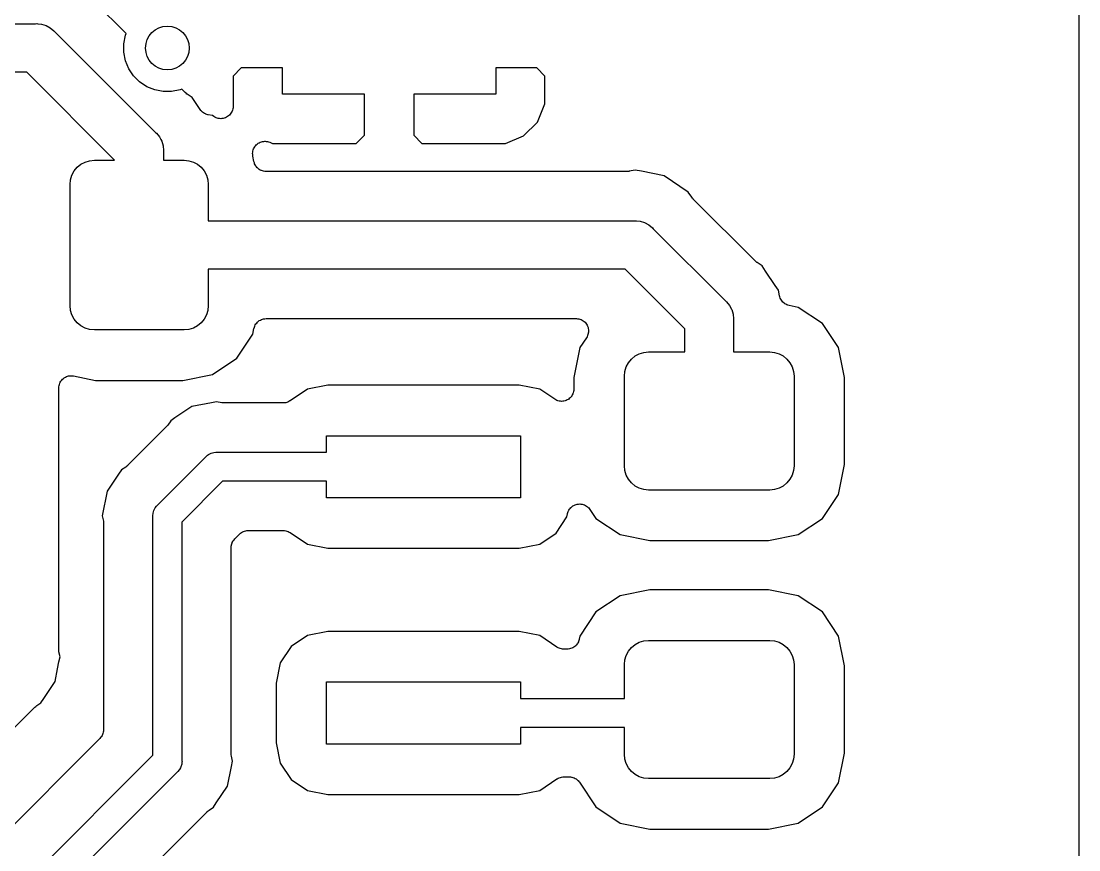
# Model space of a CAD drawing. Extents: x 103.3 to 173.2, y -93.7 to -52.1.
# Drawn here: x 162.32 to 173.23, y -85.23 to -76.68 of the extents above; entities that cross this region are included whole.
import ezdxf

# ---------------------------------------------------------------- set-up
doc = ezdxf.new("R2010")
doc.units = 0
doc.header["$MEASUREMENT"] = 0
doc.layers.add('BLACK', color=7, linetype='CONTINUOUS')

msp = doc.modelspace()

# ---------------------------------------------------------------- linework, layer by layer
at = {"layer": 'BLACK', "linetype": 'CONTINUOUS'}
for p, q in [((173.23, -62.875), (173.23, -93.5868)), ((163.405, -76.8124), (163.08, -76.4877)), ((158.346, -76.712), (162.47, -76.712)), ((162.47, -76.712), (162.482, -76.7108)), ((162.482, -76.7108), (162.495, -76.712)), ((162.495, -76.712), (162.532, -76.7156)), ((162.532, -76.7156), (162.579, -76.7299)), ((162.579, -76.7299), (162.622, -76.7531)), ((162.622, -76.7531), (162.66, -76.7844)), ((162.66, -76.7844), (162.668, -76.7939)), ((162.668, -76.7939), (163.708, -77.8335)), ((163.38, -76.9177), (163.397, -76.8307)), ((163.397, -76.8307), (163.405, -76.8124)), ((163.38, -77.0063), (163.38, -76.9177)), ((163.397, -77.0933), (163.38, -77.0063)), ((163.431, -77.1752), (163.397, -77.0933)), ((162.379, -77.212), (158.254, -77.212)), ((163.286, -78.119), (162.379, -77.212)), ((163.48, -77.2489), (163.431, -77.1752)), ((164.592, -77.167), (164.508, -77.2514)), ((165.016, -77.167), (164.592, -77.167)), ((165.016, -77.438), (165.016, -77.167)), ((167.216, -77.167), (167.216, -77.438)), ((167.64, -77.167), (167.216, -77.167)), ((167.724, -77.2514), (167.64, -77.167)), ((163.543, -77.3115), (163.48, -77.2489)), ((163.617, -77.3608), (163.543, -77.3115)), ((164.508, -77.2514), (164.508, -77.5636)), ((167.724, -77.539), (167.724, -77.2514)), ((163.699, -77.3947), (163.617, -77.3608)), ((163.786, -77.412), (163.699, -77.3947)), ((163.874, -77.412), (163.786, -77.412)), ((163.961, -77.3947), (163.874, -77.412)), ((163.98, -77.3871), (163.961, -77.3947)), ((164.014, -77.4214), (163.98, -77.3871)), ((164.023, -77.4287), (164.014, -77.4214)), ((164.032, -77.4362), (164.023, -77.4287)), ((164.033, -77.4371), (164.032, -77.4362)), ((164.033, -77.4372), (164.033, -77.4371)), ((164.033, -77.4371), (164.033, -77.4371)), ((164.033, -77.4371), (164.033, -77.4371)), ((164.086, -77.4725), (164.033, -77.4372)), ((165.862, -77.438), (165.016, -77.438)), ((165.862, -77.8616), (165.862, -77.438)), ((167.216, -77.438), (166.37, -77.438)), ((166.37, -77.438), (166.37, -77.8616)), ((164.121, -77.5253), (164.086, -77.4725)), ((164.121, -77.5254), (164.121, -77.5253)), ((164.169, -77.5963), (164.121, -77.5254)), ((167.647, -77.7258), (167.724, -77.539)), ((164.176, -77.6053), (164.169, -77.5963)), ((164.183, -77.6145), (164.176, -77.6053)), ((164.184, -77.6149), (164.183, -77.6145)), ((164.184, -77.6154), (164.184, -77.6149)), ((164.193, -77.6229), (164.184, -77.6154)), ((164.202, -77.6304), (164.193, -77.6229)), ((164.203, -77.6308), (164.202, -77.6304)), ((164.204, -77.6312), (164.203, -77.6308)), ((164.214, -77.6367), (164.204, -77.6312)), ((164.224, -77.6424), (164.214, -77.6367)), ((164.225, -77.6426), (164.224, -77.6424)), ((164.225, -77.6429), (164.225, -77.6426)), ((164.237, -77.6464), (164.225, -77.6429)), ((164.248, -77.6499), (164.237, -77.6464)), ((164.249, -77.6502), (164.248, -77.6499)), ((164.25, -77.6503), (164.249, -77.6502)), ((164.249, -77.6502), (164.249, -77.6502)), ((164.249, -77.6502), (164.249, -77.6502)), ((164.296, -77.6595), (164.25, -77.6503)), ((164.31, -77.6692), (164.296, -77.6595)), ((164.46, -77.6619), (164.451, -77.6696)), ((164.47, -77.6544), (164.46, -77.6619)), ((164.478, -77.6446), (164.47, -77.654)), ((164.47, -77.654), (164.47, -77.6542)), ((164.47, -77.6542), (164.47, -77.6544)), ((164.486, -77.6354), (164.478, -77.6446)), ((164.492, -77.6242), (164.486, -77.6349)), ((164.486, -77.6349), (164.486, -77.6351)), ((164.486, -77.6351), (164.486, -77.6354)), ((164.498, -77.6137), (164.492, -77.6242)), ((164.502, -77.6016), (164.498, -77.6132)), ((164.498, -77.6132), (164.498, -77.6134)), ((164.498, -77.6134), (164.498, -77.6137)), ((164.505, -77.59), (164.502, -77.6016)), ((164.507, -77.5774), (164.505, -77.5895)), ((164.505, -77.5895), (164.505, -77.5898)), ((164.505, -77.5898), (164.505, -77.59)), ((164.508, -77.5654), (164.507, -77.5774)), ((164.508, -77.5636), (164.508, -77.5648)), ((164.508, -77.5648), (164.508, -77.5649)), ((164.508, -77.5649), (164.508, -77.5649)), ((164.508, -77.5649), (164.508, -77.5654)), ((164.321, -77.6749), (164.31, -77.6692)), ((164.332, -77.6807), (164.321, -77.6749)), ((164.332, -77.6808), (164.332, -77.6807)), ((164.332, -77.6809), (164.332, -77.6808)), ((164.344, -77.6844), (164.332, -77.6809)), ((164.355, -77.688), (164.344, -77.6844)), ((164.356, -77.6881), (164.355, -77.688)), ((164.356, -77.6882), (164.356, -77.6881)), ((164.368, -77.6894), (164.356, -77.6882)), ((164.38, -77.6906), (164.368, -77.6894)), ((164.381, -77.6906), (164.38, -77.6906)), ((164.38, -77.6906), (164.38, -77.6906)), ((164.393, -77.6895), (164.381, -77.6906)), ((164.405, -77.6884), (164.393, -77.6895)), ((164.417, -77.6848), (164.405, -77.6883)), ((164.405, -77.6883), (164.405, -77.6883)), ((164.405, -77.6883), (164.405, -77.6884)), ((164.429, -77.6814), (164.417, -77.6848)), ((164.44, -77.6755), (164.429, -77.6812)), ((164.429, -77.6812), (164.429, -77.6813)), ((164.429, -77.6813), (164.429, -77.6814)), ((164.451, -77.6699), (164.44, -77.6755)), ((164.451, -77.6696), (164.451, -77.6697)), ((164.451, -77.6697), (164.451, -77.6699)), ((167.504, -77.8687), (167.647, -77.7258)), ((163.708, -77.8335), (163.717, -77.8414)), ((163.717, -77.8414), (163.748, -77.8794)), ((163.748, -77.8794), (163.763, -77.9067)), ((165.778, -77.946), (165.862, -77.8616)), ((166.37, -77.8616), (166.454, -77.946)), ((167.317, -77.946), (167.504, -77.8687)), ((163.763, -77.9067), (163.772, -77.9229)), ((163.772, -77.9229), (163.786, -77.97)), ((163.786, -77.97), (163.791, -78.019)), ((164.719, -78.0009), (164.725, -77.9903)), ((164.725, -77.9903), (164.731, -77.9796)), ((164.731, -77.9792), (164.739, -77.9699)), ((164.731, -77.9794), (164.731, -77.9792)), ((164.731, -77.9796), (164.731, -77.9794)), ((164.739, -77.9699), (164.747, -77.9606)), ((164.747, -77.9602), (164.757, -77.9526)), ((164.747, -77.9604), (164.747, -77.9602)), ((164.747, -77.9606), (164.747, -77.9604)), ((164.757, -77.9526), (164.766, -77.9449)), ((164.766, -77.9448), (164.767, -77.9446)), ((164.766, -77.9449), (164.766, -77.9448)), ((164.767, -77.9446), (164.777, -77.939)), ((164.777, -77.939), (164.788, -77.9333)), ((164.788, -77.9331), (164.8, -77.9297)), ((164.788, -77.9332), (164.788, -77.9331)), ((164.788, -77.9333), (164.788, -77.9332)), ((164.8, -77.9297), (164.812, -77.9262)), ((164.812, -77.9261), (164.824, -77.925)), ((164.812, -77.9262), (164.812, -77.9261)), ((164.812, -77.9262), (164.812, -77.9262)), ((164.824, -77.925), (164.836, -77.9238)), ((164.836, -77.9238), (164.837, -77.9239)), ((164.837, -77.9239), (164.837, -77.9238)), ((164.837, -77.9238), (164.849, -77.9251)), ((164.849, -77.9251), (164.861, -77.9263)), ((164.861, -77.9263), (164.861, -77.9264)), ((164.861, -77.9264), (164.862, -77.9264)), ((164.862, -77.9264), (164.873, -77.93)), ((164.873, -77.93), (164.885, -77.9335)), ((164.885, -77.9335), (164.915, -77.946)), ((164.915, -77.946), (165.778, -77.946)), ((166.454, -77.946), (167.317, -77.946)), ((163.791, -78.019), (163.79, -78.0313)), ((163.79, -78.0313), (163.79, -78.119)), ((164.709, -78.0492), (164.711, -78.037)), ((164.709, -78.0494), (164.709, -78.0492)), ((164.709, -78.0497), (164.709, -78.0494)), ((164.71, -78.0618), (164.709, -78.0497)), ((164.711, -78.0739), (164.71, -78.0618)), ((164.711, -78.037), (164.712, -78.0251)), ((164.711, -78.0744), (164.711, -78.0739)), ((164.712, -78.0756), (164.711, -78.0744)), ((164.711, -78.0744), (164.711, -78.0744)), ((164.711, -78.0744), (164.711, -78.0744)), ((164.712, -78.0245), (164.716, -78.0129)), ((164.712, -78.0248), (164.712, -78.0245)), ((164.712, -78.0251), (164.712, -78.0248)), ((164.723, -78.1338), (164.712, -78.0756)), ((164.716, -78.0129), (164.719, -78.0014)), ((164.719, -78.0012), (164.719, -78.0009)), ((164.719, -78.0014), (164.719, -78.0012)), ((162.869, -78.2301), (162.9, -78.1922)), ((162.9, -78.1922), (162.938, -78.1611)), ((162.938, -78.1611), (162.981, -78.138)), ((162.981, -78.138), (163.028, -78.1238)), ((163.028, -78.1238), (163.077, -78.119)), ((163.077, -78.119), (163.286, -78.119)), ((163.79, -78.119), (164.002, -78.119)), ((164.002, -78.119), (164.051, -78.1238)), ((164.051, -78.1238), (164.098, -78.138)), ((164.098, -78.138), (164.141, -78.1611)), ((164.141, -78.1611), (164.179, -78.1922)), ((164.179, -78.1922), (164.21, -78.2301)), ((164.727, -78.1452), (164.723, -78.1338)), ((164.73, -78.1566), (164.727, -78.1452)), ((164.73, -78.157), (164.73, -78.1566)), ((164.73, -78.1575), (164.73, -78.157)), ((164.736, -78.168), (164.73, -78.1575)), ((164.741, -78.1785), (164.736, -78.168)), ((164.742, -78.1789), (164.741, -78.1785)), ((164.742, -78.1794), (164.742, -78.1789)), ((164.749, -78.1885), (164.742, -78.1794)), ((164.757, -78.1979), (164.749, -78.1885)), ((164.757, -78.1982), (164.757, -78.1979)), ((164.758, -78.1986), (164.757, -78.1982)), ((164.767, -78.2061), (164.758, -78.1986)), ((164.776, -78.2138), (164.767, -78.2061)), ((162.832, -78.3202), (162.846, -78.2733)), ((162.846, -78.2733), (162.869, -78.2301)), ((164.21, -78.2301), (164.233, -78.2733)), ((164.233, -78.2733), (164.247, -78.3202)), ((164.776, -78.214), (164.776, -78.2138)), ((164.777, -78.2143), (164.776, -78.214)), ((164.787, -78.22), (164.777, -78.2143)), ((164.798, -78.2257), (164.787, -78.22)), ((164.798, -78.2259), (164.798, -78.2257)), ((164.799, -78.2261), (164.798, -78.2259)), ((164.81, -78.2296), (164.799, -78.2261)), ((164.821, -78.2332), (164.81, -78.2296)), ((164.822, -78.2333), (164.821, -78.2332)), ((164.822, -78.2334), (164.822, -78.2333)), ((164.834, -78.2347), (164.822, -78.2334)), ((164.846, -78.236), (164.834, -78.2347)), ((164.847, -78.236), (164.846, -78.236)), ((164.848, -78.236), (164.847, -78.236)), ((164.847, -78.236), (164.847, -78.236)), ((164.847, -78.236), (164.847, -78.236)), ((168.569, -78.236), (164.848, -78.236)), ((168.58, -78.2349), (168.569, -78.236)), ((168.592, -78.2339), (168.58, -78.2349)), ((168.594, -78.2336), (168.592, -78.2339)), ((168.656, -78.2212), (168.594, -78.2336)), ((168.594, -78.2336), (168.594, -78.2336)), ((168.594, -78.2336), (168.594, -78.2336)), ((168.594, -78.2336), (168.594, -78.2336)), ((168.718, -78.2336), (168.656, -78.2212)), ((168.952, -78.28), (168.718, -78.2336)), ((168.718, -78.2336), (168.718, -78.2336)), ((169.202, -78.4475), (168.952, -78.28)), ((162.827, -78.369), (162.832, -78.3202)), ((162.827, -79.619), (162.827, -78.369)), ((164.247, -78.3202), (164.252, -78.369)), ((164.252, -78.369), (164.252, -78.744)), ((169.238, -78.5004), (169.202, -78.4475)), ((169.245, -78.5093), (169.238, -78.5004)), ((169.252, -78.5184), (169.245, -78.5093)), ((169.254, -78.5196), (169.252, -78.5184)), ((169.892, -79.1584), (169.254, -78.5196)), ((164.252, -78.744), (168.644, -78.744)), ((168.644, -78.744), (168.656, -78.7428)), ((168.656, -78.7428), (168.668, -78.744)), ((168.668, -78.744), (168.705, -78.7476)), ((168.705, -78.7476), (168.752, -78.7619)), ((168.752, -78.7619), (168.796, -78.7851)), ((168.796, -78.7851), (168.834, -78.8164)), ((168.834, -78.8164), (168.841, -78.8259)), ((168.841, -78.8259), (169.586, -79.5705)), ((169.901, -79.1657), (169.892, -79.1584)), ((169.91, -79.1732), (169.901, -79.1657)), ((169.912, -79.1741), (169.91, -79.1732)), ((169.912, -79.1742), (169.912, -79.1741)), ((169.912, -79.1741), (169.912, -79.1741)), ((169.912, -79.1741), (169.912, -79.1741)), ((169.964, -79.2095), (169.912, -79.1742)), ((168.552, -79.244), (164.252, -79.244)), ((164.252, -79.244), (164.252, -79.619)), ((169.168, -79.8596), (168.552, -79.244)), ((170, -79.2624), (169.964, -79.2095)), ((170.098, -79.4099), (170, -79.2624)), ((170.132, -79.4602), (170.098, -79.4099)), ((170.144, -79.5181), (170.132, -79.4602)), ((170.147, -79.5294), (170.144, -79.5181)), ((162.832, -79.6678), (162.827, -79.619)), ((164.252, -79.619), (164.247, -79.6678)), ((169.586, -79.5705), (169.596, -79.5784)), ((169.596, -79.5784), (169.627, -79.6164)), ((169.627, -79.6164), (169.648, -79.6566)), ((170.15, -79.5408), (170.147, -79.5294)), ((170.151, -79.5413), (170.15, -79.5408)), ((170.151, -79.5418), (170.151, -79.5413)), ((170.156, -79.5522), (170.151, -79.5418)), ((170.162, -79.5628), (170.156, -79.5522)), ((170.162, -79.5632), (170.162, -79.5628)), ((170.162, -79.5637), (170.162, -79.5632)), ((170.17, -79.5728), (170.162, -79.5637)), ((170.177, -79.5821), (170.17, -79.5728)), ((170.178, -79.5825), (170.177, -79.5821)), ((170.178, -79.5829), (170.178, -79.5825)), ((170.187, -79.5904), (170.178, -79.5829)), ((170.196, -79.5981), (170.187, -79.5904)), ((170.197, -79.5983), (170.196, -79.5981)), ((170.197, -79.5987), (170.197, -79.5983)), ((170.208, -79.6043), (170.197, -79.5987)), ((170.218, -79.61), (170.208, -79.6043)), ((170.218, -79.6102), (170.218, -79.61)), ((170.219, -79.6105), (170.218, -79.6102)), ((170.23, -79.6139), (170.219, -79.6105)), ((170.242, -79.6175), (170.23, -79.6139)), ((170.243, -79.6178), (170.242, -79.6175)), ((170.243, -79.6179), (170.243, -79.6178)), ((170.243, -79.6178), (170.243, -79.6178)), ((170.243, -79.6178), (170.243, -79.6178)), ((170.337, -79.6365), (170.243, -79.6179)), ((162.846, -79.7147), (162.832, -79.6678)), ((162.869, -79.7579), (162.846, -79.7147)), ((164.233, -79.7147), (164.21, -79.7579)), ((164.247, -79.6678), (164.233, -79.7147)), ((169.648, -79.6566), (169.65, -79.6599)), ((169.65, -79.6599), (169.664, -79.707)), ((169.664, -79.707), (169.669, -79.756)), ((170.586, -79.803), (170.337, -79.6365)), ((162.9, -79.7958), (162.869, -79.7579)), ((162.938, -79.8269), (162.9, -79.7958)), ((162.981, -79.85), (162.938, -79.8269)), ((164.141, -79.8269), (164.098, -79.85)), ((164.179, -79.7958), (164.141, -79.8269)), ((164.21, -79.7579), (164.179, -79.7958)), ((164.724, -79.8525), (164.727, -79.8411)), ((164.727, -79.8411), (164.731, -79.8298)), ((164.731, -79.8289), (164.737, -79.8184)), ((164.731, -79.8293), (164.731, -79.8289)), ((164.731, -79.8298), (164.731, -79.8293)), ((164.737, -79.8184), (164.742, -79.808)), ((164.742, -79.808), (164.743, -79.8076)), ((164.743, -79.8072), (164.751, -79.798)), ((164.743, -79.8076), (164.743, -79.8072)), ((164.751, -79.798), (164.758, -79.7889)), ((164.758, -79.7889), (164.759, -79.7886)), ((164.759, -79.7882), (164.768, -79.7807)), ((164.759, -79.7886), (164.759, -79.7882)), ((164.768, -79.7807), (164.777, -79.7732)), ((164.777, -79.7732), (164.778, -79.773)), ((164.778, -79.7727), (164.789, -79.7671)), ((164.778, -79.773), (164.778, -79.7727)), ((164.789, -79.7671), (164.799, -79.7616)), ((164.799, -79.7616), (164.8, -79.7614)), ((164.8, -79.7612), (164.812, -79.7578)), ((164.8, -79.7614), (164.8, -79.7612)), ((164.812, -79.7578), (164.823, -79.7544)), ((164.823, -79.7544), (164.824, -79.7544)), ((164.824, -79.7542), (164.836, -79.7532)), ((164.824, -79.7544), (164.824, -79.7542)), ((164.836, -79.7532), (164.848, -79.752)), ((164.848, -79.752), (168.046, -79.752)), ((168.046, -79.752), (168.048, -79.752)), ((168.048, -79.752), (168.048, -79.752)), ((168.048, -79.752), (168.048, -79.752)), ((168.048, -79.752), (168.048, -79.752)), ((168.048, -79.752), (168.06, -79.7534)), ((168.06, -79.7534), (168.072, -79.7547)), ((168.072, -79.7547), (168.073, -79.7547)), ((168.073, -79.7547), (168.073, -79.7548)), ((168.073, -79.7548), (168.085, -79.7585)), ((168.085, -79.7585), (168.096, -79.7621)), ((168.096, -79.7621), (168.096, -79.7622)), ((168.096, -79.7622), (168.096, -79.7623)), ((168.096, -79.7623), (168.107, -79.7681)), ((168.107, -79.7681), (168.118, -79.7739)), ((168.118, -79.7739), (168.118, -79.7741)), ((168.118, -79.7741), (168.118, -79.7742)), ((168.118, -79.7742), (168.128, -79.782)), ((168.128, -79.782), (168.137, -79.7897)), ((168.137, -79.7897), (168.137, -79.79)), ((168.137, -79.79), (168.137, -79.7901)), ((168.137, -79.7901), (168.145, -79.7997)), ((168.145, -79.7997), (168.152, -79.809)), ((168.152, -79.809), (168.153, -79.8092)), ((168.153, -79.8092), (168.153, -79.8095)), ((168.153, -79.8095), (168.158, -79.8202)), ((168.158, -79.8202), (168.164, -79.8309)), ((168.164, -79.8309), (168.164, -79.8312)), ((168.164, -79.8312), (168.164, -79.8314)), ((168.164, -79.8314), (168.168, -79.843)), ((168.168, -79.843), (168.171, -79.8547)), ((169.669, -79.756), (169.668, -79.7683)), ((169.668, -79.7683), (169.668, -80.096)), ((170.752, -80.0521), (170.586, -79.803)), ((163.028, -79.8642), (162.981, -79.85)), ((163.077, -79.869), (163.028, -79.8642)), ((164.002, -79.869), (163.077, -79.869)), ((164.051, -79.8642), (164.002, -79.869)), ((164.098, -79.85), (164.051, -79.8642)), ((164.545, -80.162), (164.711, -79.9129)), ((164.711, -79.9129), (164.723, -79.8542)), ((164.723, -79.8534), (164.724, -79.8525)), ((164.723, -79.8535), (164.723, -79.8534)), ((164.723, -79.8542), (164.723, -79.8535)), ((164.723, -79.8535), (164.723, -79.8535)), ((168.152, -79.9496), (168.084, -80.0521)), ((168.158, -79.9389), (168.152, -79.9496)), ((168.164, -79.9282), (168.158, -79.9389)), ((168.167, -79.9162), (168.164, -79.9277)), ((168.164, -79.9277), (168.164, -79.9279)), ((168.164, -79.9279), (168.164, -79.9282)), ((168.171, -79.9045), (168.167, -79.9162)), ((168.171, -79.8547), (168.171, -79.8549)), ((168.171, -79.8549), (168.171, -79.8552)), ((168.171, -79.8552), (168.172, -79.8672)), ((168.172, -79.8919), (168.171, -79.904)), ((168.171, -79.904), (168.171, -79.9043)), ((168.171, -79.9043), (168.171, -79.9045)), ((168.172, -79.8672), (168.173, -79.8793)), ((168.173, -79.8799), (168.172, -79.8919)), ((168.173, -79.8793), (168.173, -79.8796)), ((168.173, -79.8796), (168.173, -79.8799)), ((169.168, -80.096), (169.168, -79.8596)), ((168.084, -80.0521), (168.023, -80.3585)), ((170.813, -80.3585), (170.752, -80.0521)), ((164.296, -80.3285), (164.545, -80.162)), ((168.585, -80.2071), (168.616, -80.1692)), ((168.616, -80.1692), (168.654, -80.1381)), ((168.654, -80.1381), (168.697, -80.115)), ((168.697, -80.115), (168.744, -80.1008)), ((168.744, -80.1008), (168.793, -80.096)), ((168.793, -80.096), (169.168, -80.096)), ((169.668, -80.096), (170.043, -80.096)), ((170.043, -80.096), (170.092, -80.1008)), ((170.092, -80.1008), (170.139, -80.115)), ((170.139, -80.115), (170.182, -80.1381)), ((170.182, -80.1381), (170.22, -80.1692)), ((170.22, -80.1692), (170.251, -80.2071)), ((168.548, -80.2972), (168.562, -80.2503)), ((168.562, -80.2503), (168.585, -80.2071)), ((170.251, -80.2071), (170.274, -80.2503)), ((170.274, -80.2503), (170.288, -80.2972)), ((162.732, -80.3969), (162.74, -80.3878)), ((162.74, -80.3878), (162.748, -80.3785)), ((162.748, -80.378), (162.758, -80.3704)), ((162.748, -80.3783), (162.748, -80.378)), ((162.748, -80.3785), (162.748, -80.3783)), ((162.758, -80.3704), (162.767, -80.3629)), ((162.767, -80.3624), (162.778, -80.3569)), ((162.767, -80.3627), (162.767, -80.3624)), ((162.767, -80.3629), (162.767, -80.3627)), ((162.778, -80.3569), (162.789, -80.3512)), ((162.789, -80.3509), (162.801, -80.3476)), ((162.789, -80.3511), (162.789, -80.3509)), ((162.789, -80.3512), (162.789, -80.3511)), ((162.801, -80.3476), (162.812, -80.3441)), ((162.812, -80.3441), (162.813, -80.3441)), ((162.813, -80.344), (162.825, -80.3429)), ((162.813, -80.3441), (162.813, -80.344)), ((162.825, -80.3429), (162.837, -80.3417)), ((162.837, -80.3417), (162.837, -80.3417)), ((162.837, -80.3417), (162.838, -80.3417)), ((162.838, -80.3417), (162.85, -80.343)), ((162.85, -80.343), (162.862, -80.3441)), ((162.862, -80.3441), (163.09, -80.3894)), ((163.09, -80.3894), (163.989, -80.3894)), ((163.989, -80.3894), (164.296, -80.3285)), ((168.023, -80.3585), (168.023, -80.4793)), ((168.543, -80.346), (168.548, -80.2972)), ((168.543, -81.271), (168.543, -80.346)), ((170.288, -80.2972), (170.293, -80.346)), ((170.293, -80.346), (170.293, -81.271)), ((170.813, -81.2585), (170.813, -80.3585)), ((162.71, -80.4669), (162.711, -80.455)), ((162.71, -80.4677), (162.71, -80.4669)), ((162.71, -80.4687), (162.71, -80.4677)), ((162.71, -80.4677), (162.71, -80.4677)), ((162.71, -80.4677), (162.71, -80.4677)), ((162.71, -83.1627), (162.71, -80.4687)), ((162.711, -80.455), (162.713, -80.4431)), ((162.713, -80.4423), (162.716, -80.4309)), ((162.713, -80.4427), (162.713, -80.4423)), ((162.713, -80.4431), (162.713, -80.4427)), ((162.716, -80.4309), (162.72, -80.4194)), ((162.72, -80.4187), (162.726, -80.4082)), ((162.72, -80.419), (162.72, -80.4187)), ((162.72, -80.4194), (162.72, -80.419)), ((162.726, -80.4082), (162.732, -80.3976)), ((162.732, -80.3973), (162.732, -80.3969)), ((162.732, -80.3976), (162.732, -80.3973)), ((165.274, -80.4815), (165.096, -80.6006)), ((165.485, -80.4396), (165.274, -80.4815)), ((167.459, -80.4396), (165.485, -80.4396)), ((167.67, -80.4815), (167.459, -80.4396)), ((167.825, -80.5849), (167.67, -80.4815)), ((168.021, -80.4933), (168.02, -80.5052)), ((168.023, -80.4811), (168.021, -80.4933)), ((168.023, -80.4793), (168.023, -80.4805)), ((168.023, -80.4805), (168.023, -80.4805)), ((168.023, -80.4805), (168.023, -80.4805)), ((168.023, -80.4805), (168.023, -80.4811)), ((164.338, -80.6091), (164.285, -80.6196)), ((164.391, -80.6196), (164.338, -80.6091)), ((165.084, -80.6069), (165.073, -80.6124)), ((165.094, -80.6016), (165.084, -80.6069)), ((165.095, -80.6008), (165.094, -80.6016)), ((165.096, -80.6006), (165.095, -80.6008)), ((165.095, -80.6008), (165.095, -80.6008)), ((165.095, -80.6008), (165.095, -80.6008)), ((167.836, -80.5906), (167.825, -80.5849)), ((167.846, -80.5964), (167.836, -80.5906)), ((167.847, -80.5965), (167.846, -80.5964)), ((167.847, -80.5966), (167.847, -80.5965)), ((167.858, -80.6001), (167.847, -80.5966)), ((167.87, -80.6037), (167.858, -80.6001)), ((167.871, -80.6038), (167.87, -80.6037)), ((167.87, -80.6037), (167.87, -80.6037)), ((167.883, -80.605), (167.871, -80.6038)), ((167.895, -80.6063), (167.883, -80.605)), ((167.907, -80.6051), (167.895, -80.6063)), ((167.895, -80.6063), (167.895, -80.6063)), ((167.895, -80.6063), (167.895, -80.6063)), ((167.919, -80.6041), (167.907, -80.6051)), ((167.92, -80.604), (167.919, -80.6041)), ((167.932, -80.6005), (167.92, -80.604)), ((167.92, -80.604), (167.92, -80.604)), ((167.943, -80.5971), (167.932, -80.6005)), ((167.944, -80.5968), (167.943, -80.5969)), ((167.943, -80.5969), (167.943, -80.5971)), ((167.954, -80.5912), (167.944, -80.5968)), ((167.965, -80.5856), (167.954, -80.5912)), ((167.966, -80.5853), (167.965, -80.5854)), ((167.965, -80.5854), (167.965, -80.5856)), ((167.975, -80.5776), (167.966, -80.5853)), ((167.984, -80.57), (167.975, -80.5776)), ((167.985, -80.5698), (167.984, -80.57)), ((167.993, -80.5603), (167.985, -80.5697)), ((167.985, -80.5697), (167.985, -80.5698)), ((168, -80.5511), (167.993, -80.5603)), ((168.001, -80.5506), (168, -80.5508)), ((168, -80.5508), (168, -80.5511)), ((168.006, -80.54), (168.001, -80.5506)), ((168.012, -80.5293), (168.006, -80.54)), ((168.013, -80.5288), (168.012, -80.5291)), ((168.012, -80.5291), (168.012, -80.5293)), ((168.016, -80.5173), (168.013, -80.5288)), ((168.02, -80.5057), (168.016, -80.5173)), ((168.02, -80.5052), (168.02, -80.5054)), ((168.02, -80.5054), (168.02, -80.5057)), ((164.081, -80.6602), (163.908, -80.7758)), ((164.285, -80.6196), (164.081, -80.6602)), ((164.285, -80.6196), (164.285, -80.6196)), ((164.285, -80.6196), (164.285, -80.6196)), ((164.285, -80.6196), (164.285, -80.6196)), ((164.402, -80.6207), (164.391, -80.6196)), ((164.414, -80.622), (164.402, -80.6207)), ((164.415, -80.622), (164.414, -80.622)), ((165.025, -80.622), (164.415, -80.622)), ((164.415, -80.622), (164.415, -80.622)), ((164.415, -80.622), (164.415, -80.622)), ((164.415, -80.622), (164.415, -80.622)), ((165.037, -80.6209), (165.025, -80.622)), ((165.048, -80.6199), (165.037, -80.6209)), ((165.049, -80.6197), (165.048, -80.6199)), ((165.05, -80.6196), (165.049, -80.6197)), ((165.061, -80.6162), (165.05, -80.6196)), ((165.072, -80.613), (165.061, -80.6162)), ((165.073, -80.6126), (165.072, -80.613)), ((165.073, -80.6124), (165.073, -80.6126)), ((163.864, -80.8056), (163.834, -80.8501)), ((163.908, -80.7758), (163.864, -80.8056)), ((163.908, -80.7758), (163.908, -80.7758)), ((163.818, -80.8694), (163.419, -81.2681)), ((163.825, -80.8605), (163.818, -80.8694)), ((163.833, -80.8516), (163.825, -80.8605)), ((163.834, -80.8501), (163.833, -80.8516)), ((165.472, -81.13), (165.472, -80.96)), ((165.472, -80.96), (167.472, -80.96)), ((167.472, -80.96), (167.472, -81.6)), ((164.245, -81.1622), (164.254, -81.1547)), ((164.254, -81.1547), (164.268, -81.1472)), ((164.268, -81.1472), (164.28, -81.1407)), ((164.28, -81.1407), (164.309, -81.1322)), ((164.309, -81.1322), (164.331, -81.13)), ((164.331, -81.13), (164.338, -81.1293)), ((164.331, -81.13), (164.331, -81.13)), ((164.338, -81.1293), (164.345, -81.13)), ((164.345, -81.13), (165.472, -81.13)), ((163.729, -81.6767), (164.227, -81.1791)), ((164.227, -81.1791), (164.231, -81.1734)), ((164.231, -81.1734), (164.245, -81.1622)), ((170.752, -81.5649), (170.813, -81.2585)), ((163.326, -81.3582), (163.21, -81.5313)), ((163.356, -81.3136), (163.326, -81.3581)), ((163.326, -81.3581), (163.326, -81.3582)), ((163.4, -81.2838), (163.356, -81.3136)), ((163.409, -81.2765), (163.4, -81.2838)), ((163.418, -81.2693), (163.409, -81.2765)), ((163.419, -81.2681), (163.418, -81.2693)), ((168.548, -81.3198), (168.543, -81.271)), ((168.562, -81.3667), (168.548, -81.3198)), ((168.585, -81.4099), (168.562, -81.3667)), ((170.274, -81.3667), (170.251, -81.4099)), ((170.288, -81.3198), (170.274, -81.3667)), ((170.293, -81.271), (170.288, -81.3198)), ((164.4, -81.43), (163.98, -81.8501)), ((165.472, -81.43), (164.4, -81.43)), ((165.472, -81.6), (165.472, -81.43)), ((168.616, -81.4478), (168.585, -81.4099)), ((168.654, -81.4789), (168.616, -81.4478)), ((168.697, -81.502), (168.654, -81.4789)), ((170.182, -81.4789), (170.139, -81.502)), ((170.22, -81.4478), (170.182, -81.4789)), ((170.251, -81.4099), (170.22, -81.4478)), ((163.21, -81.5313), (163.159, -81.788)), ((168.744, -81.5162), (168.697, -81.502)), ((168.793, -81.521), (168.744, -81.5162)), ((170.043, -81.521), (168.793, -81.521)), ((170.092, -81.5162), (170.043, -81.521)), ((170.139, -81.502), (170.092, -81.5162)), ((170.586, -81.814), (170.752, -81.5649)), ((163.705, -81.7043), (163.719, -81.6871)), ((163.719, -81.6871), (163.723, -81.6814)), ((163.719, -81.6871), (163.719, -81.6871)), ((163.723, -81.6814), (163.729, -81.6767)), ((167.472, -81.6), (165.472, -81.6)), ((167.985, -81.7094), (167.992, -81.7)), ((167.992, -81.7), (167.993, -81.6999)), ((167.993, -81.6997), (168.002, -81.6921)), ((167.993, -81.6999), (167.993, -81.6997)), ((168.002, -81.6921), (168.012, -81.6844)), ((168.012, -81.6842), (168.023, -81.6786)), ((168.012, -81.6843), (168.012, -81.6842)), ((168.012, -81.6844), (168.012, -81.6843)), ((168.023, -81.6786), (168.034, -81.6729)), ((168.034, -81.6727), (168.046, -81.6693)), ((168.034, -81.6728), (168.034, -81.6727)), ((168.034, -81.6729), (168.034, -81.6728)), ((168.046, -81.6693), (168.057, -81.6658)), ((168.057, -81.6658), (168.058, -81.6658)), ((168.058, -81.6658), (168.07, -81.6647)), ((168.058, -81.6658), (168.058, -81.6658)), ((168.07, -81.6647), (168.082, -81.6635)), ((168.082, -81.6635), (168.082, -81.6636)), ((168.082, -81.6636), (168.083, -81.6635)), ((168.083, -81.6635), (168.094, -81.6648)), ((168.094, -81.6648), (168.107, -81.6661)), ((168.107, -81.6661), (168.107, -81.6661)), ((168.107, -81.6661), (168.107, -81.6662)), ((168.107, -81.6662), (168.119, -81.6698)), ((168.119, -81.6698), (168.13, -81.6733)), ((168.13, -81.6733), (168.131, -81.6734)), ((168.131, -81.6734), (168.131, -81.6735)), ((168.131, -81.6735), (168.142, -81.6794)), ((168.142, -81.6794), (168.152, -81.6851)), ((168.152, -81.6851), (168.152, -81.6852)), ((168.152, -81.6852), (168.153, -81.6853)), ((168.153, -81.6853), (168.162, -81.6932)), ((168.162, -81.6932), (168.171, -81.7008)), ((168.171, -81.7008), (168.172, -81.701)), ((163.159, -81.788), (163.17, -81.8405)), ((163.679, -81.788), (163.682, -81.7586)), ((163.68, -81.7954), (163.679, -81.788)), ((163.68, -84.2559), (163.68, -81.7954)), ((163.682, -81.7586), (163.691, -81.7303)), ((163.691, -81.7303), (163.705, -81.7043)), ((167.838, -81.9662), (167.951, -81.7982)), ((167.951, -81.7982), (167.957, -81.7658)), ((167.957, -81.764), (167.961, -81.7524)), ((167.957, -81.7644), (167.957, -81.764)), ((167.957, -81.7645), (167.957, -81.7644)), ((167.957, -81.7658), (167.957, -81.7645)), ((167.957, -81.7645), (167.957, -81.7645)), ((167.961, -81.7524), (167.965, -81.7408)), ((167.965, -81.7404), (167.971, -81.7297)), ((167.965, -81.7406), (167.965, -81.7404)), ((167.965, -81.7408), (167.965, -81.7406)), ((167.971, -81.7297), (167.977, -81.7191)), ((167.977, -81.7187), (167.985, -81.7094)), ((167.977, -81.7189), (167.977, -81.7187)), ((167.977, -81.7191), (167.977, -81.7189)), ((168.172, -81.701), (168.172, -81.7011)), ((168.172, -81.7011), (168.179, -81.7106)), ((168.179, -81.7106), (168.187, -81.72)), ((168.187, -81.72), (168.25, -81.814)), ((163.17, -81.8405), (163.17, -81.8423)), ((163.17, -81.8423), (163.171, -81.8538)), ((163.171, -81.8538), (163.172, -81.8653)), ((163.172, -81.8653), (163.172, -83.9928)), ((163.98, -81.8501), (163.98, -84.3106)), ((168.25, -81.814), (168.499, -81.9805)), ((170.337, -81.9805), (170.586, -81.814)), ((164.518, -82.0324), (164.525, -82.0234)), ((164.525, -82.0234), (164.573, -81.9752)), ((164.573, -81.9752), (164.574, -81.9749)), ((164.574, -81.9749), (164.575, -81.974)), ((164.574, -81.9749), (164.574, -81.9749)), ((164.574, -81.9749), (164.574, -81.9749)), ((164.575, -81.974), (164.584, -81.9666)), ((164.584, -81.9666), (164.593, -81.9592)), ((164.593, -81.9589), (164.594, -81.9585)), ((164.593, -81.9592), (164.593, -81.9589)), ((164.594, -81.9585), (164.604, -81.9531)), ((164.604, -81.9531), (164.615, -81.9476)), ((164.615, -81.9474), (164.616, -81.9471)), ((164.615, -81.9476), (164.615, -81.9474)), ((164.616, -81.9471), (164.627, -81.9438)), ((164.627, -81.9438), (164.638, -81.9404)), ((164.638, -81.9404), (164.639, -81.9404)), ((164.639, -81.9404), (164.64, -81.9402)), ((164.64, -81.9402), (164.651, -81.9391)), ((164.651, -81.9391), (164.663, -81.938)), ((164.663, -81.938), (165.025, -81.938)), ((165.025, -81.938), (165.025, -81.938)), ((165.025, -81.938), (165.025, -81.938)), ((165.025, -81.938), (165.025, -81.938)), ((165.025, -81.938), (165.027, -81.938)), ((165.027, -81.938), (165.038, -81.9393)), ((165.038, -81.9393), (165.05, -81.9405)), ((165.05, -81.9405), (165.051, -81.9407)), ((165.051, -81.9407), (165.051, -81.9408)), ((165.051, -81.9408), (165.063, -81.9443)), ((165.063, -81.9443), (165.074, -81.9477)), ((165.074, -81.9477), (165.074, -81.9481)), ((165.074, -81.9481), (165.075, -81.9483)), ((165.075, -81.9483), (165.085, -81.9539)), ((165.085, -81.9539), (165.096, -81.9594)), ((165.096, -81.9594), (165.274, -82.0785)), ((167.67, -82.0785), (167.838, -81.9662)), ((168.499, -81.9805), (168.806, -82.0414)), ((170.03, -82.0414), (170.337, -81.9805)), ((164.488, -82.1114), (164.489, -82.0997)), ((164.488, -82.1127), (164.488, -82.1114)), ((164.488, -82.1132), (164.488, -82.1127)), ((164.488, -82.1127), (164.488, -82.1127)), ((164.488, -82.1127), (164.488, -82.1127)), ((164.488, -84.2407), (164.488, -82.1132)), ((164.489, -82.0997), (164.491, -82.0881)), ((164.491, -82.0868), (164.494, -82.0755)), ((164.491, -82.0874), (164.491, -82.0868)), ((164.491, -82.0881), (164.491, -82.0874)), ((164.494, -82.0755), (164.498, -82.0644)), ((164.498, -82.0631), (164.504, -82.0528)), ((164.498, -82.0638), (164.498, -82.0631)), ((164.498, -82.0644), (164.498, -82.0638)), ((164.504, -82.0528), (164.509, -82.0425)), ((164.509, -82.0425), (164.51, -82.042)), ((164.51, -82.0414), (164.518, -82.0324)), ((164.51, -82.042), (164.51, -82.0414)), ((165.274, -82.0785), (165.485, -82.1204)), ((165.485, -82.1204), (167.459, -82.1204)), ((167.459, -82.1204), (167.67, -82.0785)), ((168.806, -82.0414), (170.03, -82.0414)), ((168.806, -82.5506), (168.499, -82.6115)), ((170.03, -82.5506), (168.806, -82.5506)), ((170.337, -82.6115), (170.03, -82.5506)), ((168.499, -82.6115), (168.25, -82.778)), ((170.586, -82.778), (170.337, -82.6115)), ((168.25, -82.778), (168.084, -83.0271)), ((170.752, -83.0271), (170.586, -82.778)), ((165.485, -82.9796), (165.274, -83.0215)), ((167.459, -82.9796), (165.485, -82.9796)), ((167.67, -83.0215), (167.459, -82.9796)), ((165.274, -83.0215), (165.106, -83.1338)), ((167.848, -83.1406), (167.67, -83.0215)), ((168.05, -83.1159), (168.042, -83.1251)), ((168.057, -83.1068), (168.05, -83.1159)), ((168.058, -83.106), (168.057, -83.1064)), ((168.057, -83.1064), (168.057, -83.1068)), ((168.063, -83.0956), (168.058, -83.106)), ((168.069, -83.0851), (168.063, -83.0956)), ((168.07, -83.0842), (168.069, -83.0847)), ((168.069, -83.0847), (168.069, -83.0851)), ((168.073, -83.0729), (168.07, -83.0842)), ((168.077, -83.0615), (168.073, -83.0729)), ((168.084, -83.0271), (168.077, -83.0598)), ((168.077, -83.0598), (168.077, -83.0605)), ((168.077, -83.0605), (168.077, -83.0605)), ((168.077, -83.0605), (168.077, -83.0606)), ((168.077, -83.0606), (168.077, -83.0615)), ((168.616, -83.1442), (168.654, -83.1131)), ((168.654, -83.1131), (168.697, -83.09)), ((168.697, -83.09), (168.744, -83.0758)), ((168.744, -83.0758), (168.793, -83.071)), ((168.793, -83.071), (170.043, -83.071)), ((170.043, -83.071), (170.092, -83.0758)), ((170.092, -83.0758), (170.139, -83.09)), ((170.139, -83.09), (170.182, -83.1131)), ((170.182, -83.1131), (170.22, -83.1442)), ((170.813, -83.3335), (170.752, -83.0271)), ((162.711, -83.1742), (162.71, -83.1627)), ((162.712, -83.1857), (162.711, -83.1742)), ((162.712, -83.1875), (162.712, -83.1857)), ((162.723, -83.24), (162.712, -83.1875)), ((165.106, -83.1338), (164.993, -83.3018)), ((167.859, -83.1461), (167.848, -83.1406)), ((167.869, -83.1517), (167.859, -83.1461)), ((167.87, -83.1519), (167.869, -83.1517)), ((167.87, -83.1523), (167.87, -83.1519)), ((167.881, -83.1557), (167.87, -83.1523)), ((167.893, -83.1592), (167.881, -83.1557)), ((167.893, -83.1593), (167.893, -83.1592)), ((167.894, -83.1595), (167.893, -83.1593)), ((167.906, -83.1607), (167.894, -83.1595)), ((167.917, -83.162), (167.906, -83.1607)), ((167.919, -83.162), (167.917, -83.162)), ((167.952, -83.162), (167.919, -83.162)), ((167.919, -83.162), (167.919, -83.162)), ((167.919, -83.162), (167.919, -83.162)), ((167.919, -83.162), (167.919, -83.162)), ((167.964, -83.1608), (167.952, -83.162)), ((167.976, -83.1598), (167.964, -83.1608)), ((167.977, -83.1596), (167.976, -83.1598)), ((167.988, -83.1561), (167.977, -83.1596)), ((167.977, -83.1596), (167.977, -83.1596)), ((168, -83.1528), (167.988, -83.1561)), ((168.001, -83.1524), (168, -83.1526)), ((168, -83.1526), (168, -83.1528)), ((168.011, -83.1468), (168.001, -83.1524)), ((168.022, -83.1413), (168.011, -83.1468)), ((168.023, -83.1408), (168.022, -83.141)), ((168.022, -83.141), (168.022, -83.1413)), ((168.032, -83.1332), (168.023, -83.1408)), ((168.041, -83.1258), (168.032, -83.1332)), ((168.042, -83.1254), (168.041, -83.1258)), ((168.042, -83.1251), (168.042, -83.1254)), ((168.548, -83.2722), (168.562, -83.2253)), ((168.562, -83.2253), (168.585, -83.1821)), ((168.585, -83.1821), (168.616, -83.1442)), ((170.22, -83.1442), (170.251, -83.1821)), ((170.251, -83.1821), (170.274, -83.2253)), ((170.274, -83.2253), (170.288, -83.2722)), ((162.698, -83.3645), (162.712, -83.2925)), ((162.712, -83.2925), (162.723, -83.24)), ((162.712, -83.2925), (162.712, -83.2925)), ((164.993, -83.3018), (164.952, -83.5125)), ((168.543, -83.321), (168.548, -83.2722)), ((168.543, -83.67), (168.543, -83.321)), ((170.288, -83.2722), (170.293, -83.321)), ((170.293, -83.321), (170.293, -84.246)), ((170.813, -84.2335), (170.813, -83.3335)), ((162.672, -83.4967), (162.698, -83.3645)), ((162.698, -83.3645), (162.698, -83.3645)), ((162.556, -83.6698), (162.672, -83.4967)), ((164.952, -83.5125), (164.952, -84.1275)), ((165.472, -84.14), (165.472, -83.5)), ((165.472, -83.5), (167.472, -83.5)), ((167.472, -83.5), (167.472, -83.67)), ((161.992, -84.2306), (162.463, -83.7599)), ((162.463, -83.7599), (162.464, -83.7587)), ((162.464, -83.7587), (162.473, -83.7514)), ((162.473, -83.7514), (162.482, -83.7442)), ((162.482, -83.7442), (162.526, -83.7144)), ((162.526, -83.7144), (162.556, -83.6699)), ((162.556, -83.6699), (162.556, -83.6698)), ((167.472, -83.67), (168.543, -83.67)), ((168.543, -83.97), (167.472, -83.97)), ((167.472, -83.97), (167.472, -84.14)), ((168.543, -84.246), (168.543, -83.97)), ((163.135, -84.0826), (161.769, -85.4481)), ((163.142, -84.0736), (163.135, -84.0826)), ((163.15, -84.0646), (163.142, -84.0736)), ((163.151, -84.0635), (163.15, -84.064)), ((163.15, -84.064), (163.15, -84.0646)), ((163.156, -84.0532), (163.151, -84.0635)), ((163.162, -84.0429), (163.156, -84.0532)), ((163.166, -84.0305), (163.162, -84.0416)), ((163.162, -84.0416), (163.162, -84.0422)), ((163.162, -84.0422), (163.162, -84.0429)), ((163.169, -84.0192), (163.166, -84.0305)), ((163.171, -84.0063), (163.169, -84.0179)), ((163.169, -84.0179), (163.169, -84.0186)), ((163.169, -84.0186), (163.169, -84.0192)), ((163.172, -83.9946), (163.171, -84.0063)), ((163.172, -83.9928), (163.172, -83.9933)), ((163.172, -83.9933), (163.172, -83.9933)), ((163.172, -83.9933), (163.172, -83.9933)), ((163.172, -83.9933), (163.172, -83.9946)), ((164.952, -84.1275), (164.993, -84.3382)), ((167.472, -84.14), (165.472, -84.14)), ((162.079, -85.8567), (163.68, -84.2559)), ((163.98, -84.3106), (163.981, -84.318)), ((163.981, -84.318), (163.98, -84.3254)), ((164.489, -84.2522), (164.488, -84.2407)), ((164.49, -84.2637), (164.489, -84.2522)), ((164.49, -84.2655), (164.49, -84.2637)), ((164.501, -84.318), (164.49, -84.2655)), ((164.49, -84.3705), (164.501, -84.318)), ((168.548, -84.2948), (168.543, -84.246)), ((168.562, -84.3417), (168.548, -84.2948)), ((170.288, -84.2948), (170.274, -84.3417)), ((170.293, -84.246), (170.288, -84.2948)), ((170.752, -84.5399), (170.813, -84.2335)), ((163.937, -84.4246), (163.931, -84.4293)), ((163.952, -84.4062), (163.937, -84.4246)), ((163.955, -84.4017), (163.952, -84.4062)), ((163.964, -84.3849), (163.955, -84.4017)), ((163.969, -84.3757), (163.964, -84.3849)), ((163.978, -84.3474), (163.969, -84.3757)), ((163.98, -84.3254), (163.978, -84.3474)), ((163.98, -84.3254), (163.98, -84.3254)), ((164.45, -84.5747), (164.49, -84.3705)), ((164.49, -84.3705), (164.49, -84.3705)), ((164.993, -84.3382), (165.106, -84.5062)), ((168.585, -84.3849), (168.562, -84.3417)), ((168.616, -84.4228), (168.585, -84.3849)), ((168.654, -84.4539), (168.616, -84.4228)), ((170.22, -84.4228), (170.182, -84.4539)), ((170.251, -84.3849), (170.22, -84.4228)), ((170.274, -84.3417), (170.251, -84.3849)), ((163.931, -84.4293), (162.33, -86.0301)), ((165.106, -84.5062), (165.274, -84.6185)), ((167.67, -84.6185), (167.848, -84.4994)), ((167.848, -84.4994), (167.849, -84.4992)), ((167.849, -84.4992), (167.85, -84.4984)), ((167.849, -84.4992), (167.849, -84.4992)), ((167.849, -84.4992), (167.849, -84.4992)), ((167.85, -84.4984), (167.86, -84.4931)), ((167.86, -84.4931), (167.871, -84.4876)), ((167.871, -84.4874), (167.872, -84.487)), ((167.871, -84.4876), (167.871, -84.4874)), ((167.872, -84.487), (167.883, -84.4838)), ((167.883, -84.4838), (167.894, -84.4804)), ((167.894, -84.4804), (167.895, -84.4803)), ((167.895, -84.4803), (167.896, -84.4801)), ((167.896, -84.4801), (167.907, -84.4791)), ((167.907, -84.4791), (167.919, -84.478)), ((167.919, -84.478), (167.974, -84.478)), ((167.974, -84.478), (167.975, -84.478)), ((167.975, -84.478), (167.975, -84.478)), ((167.975, -84.478), (167.975, -84.478)), ((167.975, -84.478), (167.976, -84.478)), ((167.976, -84.478), (167.988, -84.4793)), ((167.988, -84.4793), (167.999, -84.4805)), ((167.999, -84.4805), (168, -84.4807)), ((168, -84.4807), (168.001, -84.4808)), ((168.001, -84.4808), (168.012, -84.4843)), ((168.012, -84.4843), (168.023, -84.4878)), ((168.023, -84.4878), (168.024, -84.4881)), ((168.024, -84.4881), (168.024, -84.4883)), ((168.024, -84.4883), (168.035, -84.494)), ((168.035, -84.494), (168.045, -84.4995)), ((168.045, -84.4995), (168.045, -84.4999)), ((168.045, -84.4999), (168.046, -84.5002)), ((168.046, -84.5002), (168.055, -84.5078)), ((168.055, -84.5078), (168.064, -84.5153)), ((168.064, -84.5153), (168.065, -84.5157)), ((168.065, -84.5157), (168.065, -84.5161)), ((168.065, -84.5161), (168.072, -84.5253)), ((168.072, -84.5253), (168.08, -84.5344)), ((168.08, -84.5344), (168.25, -84.789)), ((168.697, -84.477), (168.654, -84.4539)), ((168.744, -84.4912), (168.697, -84.477)), ((168.793, -84.496), (168.744, -84.4912)), ((170.043, -84.496), (168.793, -84.496)), ((170.092, -84.4912), (170.043, -84.496)), ((170.139, -84.477), (170.092, -84.4912)), ((170.182, -84.4539), (170.139, -84.477)), ((164.334, -84.7478), (164.45, -84.5747)), ((165.274, -84.6185), (165.485, -84.6604)), ((167.459, -84.6604), (167.67, -84.6185)), ((170.586, -84.789), (170.752, -84.5399)), ((164.304, -84.7924), (164.334, -84.7479)), ((164.334, -84.7479), (164.334, -84.7478)), ((165.485, -84.6604), (167.459, -84.6604)), ((163.14, -85.9386), (164.241, -84.8379)), ((164.241, -84.8379), (164.242, -84.8367)), ((164.242, -84.8367), (164.251, -84.8294)), ((164.251, -84.8294), (164.26, -84.8222)), ((164.26, -84.8222), (164.304, -84.7924)), ((168.25, -84.789), (168.499, -84.9555)), ((170.337, -84.9555), (170.586, -84.789)), ((168.499, -84.9555), (168.806, -85.0164)), ((170.03, -85.0164), (170.337, -84.9555)), ((168.806, -85.0164), (170.03, -85.0164))]:
    msp.add_line(p, q, dxfattribs=at)
at = {"layer": 'BLACK'}
msp.add_circle((163.83, -76.962), 0.225, dxfattribs=at)

doc.saveas('drawing.dxf')
